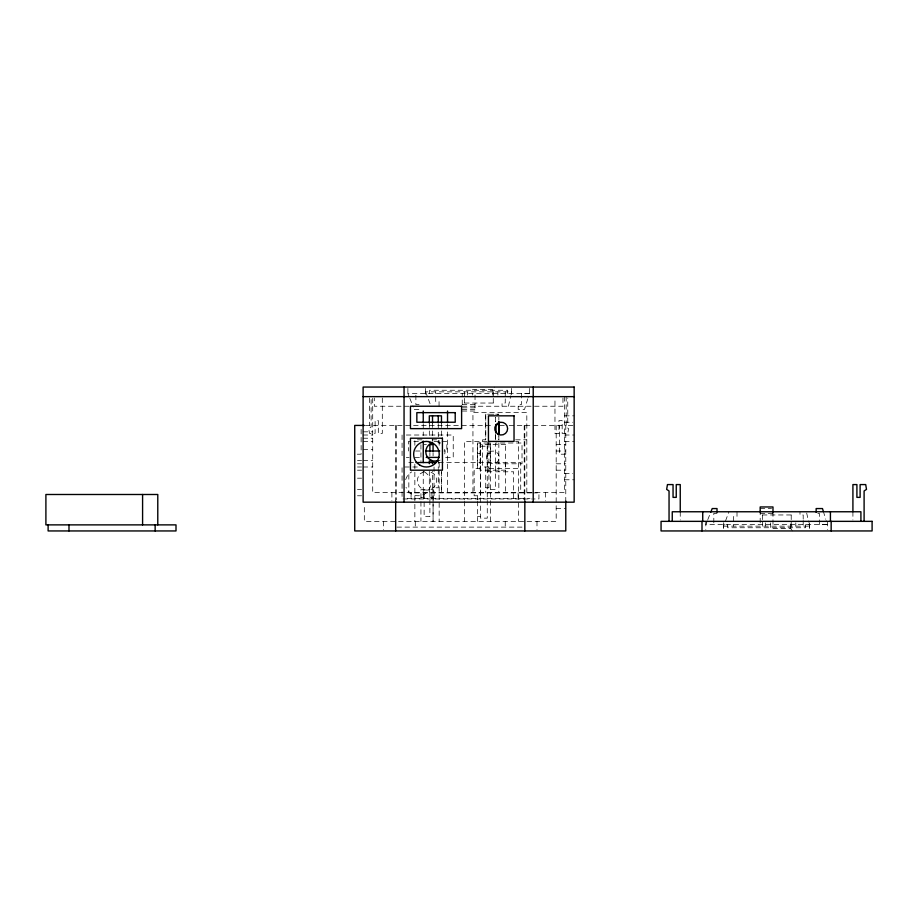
<?xml version="1.0" encoding="UTF-8"?>
<svg xmlns="http://www.w3.org/2000/svg" width="918" height="918" viewBox="0 0 918 918"><rect width="100%" height="100%" fill="white"/><g stroke="black" fill="none" stroke-linecap="round" stroke-linejoin="round"><path stroke-width="0.69" stroke-dasharray="4.59 3.44" d="M425.631 394.247L425.631 391.848L511.647 391.848L511.647 394.247M490.453 468.593L490.453 443.015L487.274 443.004L487.263 468.593L518.441 468.593M723.568 528.55L723.568 526.152L728.949 511.762M762.433 526.152L762.433 520.552M762.433 519.611L762.433 511.762M765.589 526.083L765.589 522.881M770.627 522.881L770.627 528.516L790.777 528.516L792.372 530.948M790.777 528.516L790.777 522.881M791.213 526.152L791.213 520.552M791.213 519.611L791.213 511.762M795.803 526.083L795.803 522.881M809.584 528.55L809.01 523.535M433.066 500.138L433.078 489.684L429.888 489.684L429.888 516.559L424.127 516.559L424.127 489.684L420.937 489.684L420.937 521.355M490.453 521.355L490.453 443.015L477.349 443.015L477.349 468.593L477.349 443.015L480.607 443.004L480.55 518.154L487.263 518.154L487.263 443.015M480.55 468.593L474.147 468.593L474.147 495.777L480.55 495.777L480.607 443.004M488.927 466.998L482.524 466.998L482.535 439.814L485.725 439.814L485.725 414.236L488.996 414.225M495.64 439.814L495.663 434.271M508.446 406.238L510.775 395.773M511.062 394.465L511.647 391.848M527.77 398.791L524.534 409.439L518.2 409.439L518.2 404.643L521.39 404.643L521.39 393.455L529.388 393.478L528.171 397.46M707.296 520.862L705.827 524.545L827.336 524.545L826.12 520.54M707.789 519.634L710.257 513.483M492.828 395.119L492.828 389.484L494.423 387.052M440.181 460.113L438.265 460.905L438.265 468.536M424.127 471.485L420.226 473.803A9.593 9.593 0 0 0 420.226 487.366C423.829 491.027 430.186 491.027 433.789 487.366A9.593 9.593 0 0 0 433.789 473.803L429.888 471.485M487.297 453.343L490.441 453.331M477.371 453.343L480.573 453.343M827.336 524.522L819.338 524.545L819.338 513.357L816.148 513.357M492.828 389.484L472.678 389.484L472.678 395.119M529.388 393.455L407.879 393.455L409.359 397.138M464.497 403.036L493.276 403.036M419.067 404.643L415.877 404.643L415.877 393.455M462.236 404.643L475.031 404.643M409.049 406.238L374.303 406.238L374.303 398.022M462.236 406.238L562.963 406.238L562.963 398.022M475.031 407.844L462.236 407.844L462.236 393.455M414.27 409.439L419.067 409.439M462.236 409.439L475.031 409.439M462.236 411.034L475.031 411.034L475.031 393.455M564.559 415.831L574.152 415.831M564.559 422.234L572.786 422.234M365.41 425.424L493.609 425.424M500.046 425.424L504.303 425.424M509.215 425.424L565.775 425.424L565.775 500.999M572.878 425.424L567.76 425.424L567.76 398.022M363.115 431.827L372.708 431.827M363.115 435.017L372.708 435.017M406.33 435.017L453.228 435.017L453.228 457.405L444.702 457.405M564.559 435.017L574.152 435.017M363.115 438.219L372.708 438.219M422.005 439.814L414.856 439.814L414.856 445.7M432.011 439.814L439.16 439.814L439.16 445.7M515.629 439.814L526.817 439.814M363.115 441.42L372.708 441.42M418.413 441.42L408.464 441.42L408.464 451.013M434.042 441.42L446.836 441.42L446.836 451.013L443.991 451.013M487.24 441.42L464.554 441.42L464.554 499.943M515.606 441.42L518.441 441.42L518.441 521.355M564.559 441.42L574.152 441.42M440.399 442.705L438.265 442.705L438.265 422.911M424.127 444.61L426.434 444.61M556.182 444.61L565.775 444.61M480.55 446.217L487.263 446.217M363.115 449.407L372.708 449.407M415.567 451.013L421.247 451.013M556.182 451.013L565.775 451.013M357.286 454.203L361.13 454.203L361.13 426.801M565.775 454.203L559.372 454.203L559.372 425.424M406.33 457.405L409.176 457.405M414.856 457.405L420.547 457.405M357.469 460.606L361.589 460.606M363.115 460.606L372.708 460.606M408.843 462.523L414.534 462.523M438.701 462.523L520.724 462.523L520.724 492.897M357.469 463.797L361.589 463.797M495.64 463.797L522.021 463.797L522.021 443.015L495.64 443.015L495.64 489.374L488.927 489.374L488.927 442.683M556.182 463.797L565.775 463.797M357.469 466.998L361.589 466.998M363.115 466.998L372.708 466.998M417.357 466.998L402.073 466.998L402.073 498.967L531.66 498.967M357.469 470.188L361.589 470.188M556.182 470.188L565.775 470.188M487.263 471.795L513.644 471.795L513.61 498.336M564.559 473.39L572.786 473.39M357.469 478.186L361.589 478.186M564.559 479.781L574.152 479.781M485.725 487.779L488.927 487.779M357.469 489.374L361.589 489.374M531.66 492.897L408.843 492.897L408.843 472.185M532.761 492.897L538.946 492.897L538.946 498.967L532.761 498.967M357.469 495.777L361.589 495.777M420.937 497.315L424.127 497.315M429.888 497.315L433.066 497.315M407.225 498.336L530.042 498.336M556.182 508.561L565.775 508.561M760.184 508.561L771.556 508.561M717.015 513.357L713.814 513.357L713.814 524.545M760.184 513.357L772.979 513.357M762.433 514.964L791.213 514.964M477.349 516.559L480.55 516.559M723.568 526.152L809.584 526.152M396.932 527.116L523.581 527.116M495.651 414.225L498.841 414.236L485.725 414.236L485.725 439.814M437.875 442.545L440.181 443.497M409.853 398.366L413.295 406.984M425.631 391.848L431.001 406.238M823.297 511.223L825.718 519.209M806.681 513.07L808.712 522.227M495.674 421.706L495.64 417.438L495.64 421.695M441.455 471.359L441.466 492.576L441.466 471.921M433.078 501.549L433.078 521.355L433.078 489.684M429.326 422.911L429.326 435.637M420.937 444.61L420.949 461.582M852.914 511.762L852.914 519.978M827.336 521.355L827.336 529.571M809.584 522.721L809.584 529.571M805.591 524.545L805.591 527.747L727.572 527.747L727.572 524.545M803.193 519.152L803.193 514.964L799.991 514.964L799.991 511.762M803.193 520.552L803.193 526.152M772.979 511.762L772.979 524.545M760.184 510.156L760.184 524.545M737.005 511.762L737.005 516.559L733.643 516.559L733.643 526.152M723.568 522.721L723.568 529.571M705.827 521.355L705.827 529.571M680.249 511.762L680.249 519.978M566.165 396.645L566.165 427.031L568.563 428.626L567.76 433.422L562.16 433.422L562.16 420.628L558.97 420.628L558.97 433.422L554.965 433.422L554.965 398.022M564.559 396.645L564.559 492.576L372.708 492.576L372.708 396.645M556.182 425.424L556.182 521.355L364.32 521.355L364.32 504.177M545.372 492.576L545.372 500.803M536.996 521.355L536.996 529.583M529.388 388.429L529.388 396.645M526.817 492.576L526.817 412.641L472.942 412.641L472.942 492.576M524.832 425.424L524.832 500.999M524.201 425.424L524.201 499.874M518.085 492.897L518.085 498.967M511.647 388.429L511.647 395.279M507.643 393.455L507.643 390.253L429.624 390.253L429.624 393.455M505.531 462.523L505.531 492.897M505.244 391.848L505.244 397.448M505.244 398.848L505.244 403.036L502.054 403.036L502.054 406.238M505.233 521.355L505.233 527.116M498.841 417.082L498.841 419.916M498.841 443.015L498.841 492.576M497.866 391.917L497.866 395.119M495.64 434.225L495.64 440.17M493.276 391.848L493.276 397.448M493.276 398.389L493.276 406.238M485.725 466.998L485.725 492.576M477.349 495.777L477.349 499.931M477.349 501.32L477.349 521.355M467.641 391.917L467.641 395.119M464.497 391.848L464.497 397.448M464.497 398.389L464.497 406.238M464.554 501.366L464.554 521.355M447.536 423.909L447.536 492.576M441.466 422.911L441.466 435.637M439.056 406.238L439.056 401.441L435.694 401.441L435.694 391.848M439.16 462.706L439.16 521.355M438.265 469.396L438.265 487.779L432.516 487.779L432.516 471.278M434.042 466.998L434.042 498.967M433.078 452.861L433.078 455.925M432.516 422.911L432.516 441.294M431.93 492.897L431.93 498.967M429.888 452.861L429.888 455.925M429.314 471.359L429.314 492.576M425.631 388.429L425.631 395.279M423.657 492.576L423.657 498.336M423.244 423.909L423.244 435.476M423.244 471.118L423.244 492.576M415.28 521.355L415.28 527.116M414.856 464.141L414.856 521.355M411.069 492.897L411.069 498.967M407.879 388.429L407.879 396.645M402.073 435.017L402.073 457.405M396.301 425.424L396.301 499.874M395.669 425.424L395.669 500.999M391.894 492.576L391.894 500.803M383.506 521.355L383.506 529.583M382.301 398.022L382.301 433.422L378.308 433.422L378.308 420.628L375.106 420.628L375.106 433.422L369.506 433.422L368.715 428.626L371.113 427.031L371.113 396.645M369.506 398.022L369.506 425.424M424.449 471.909A12.795 12.795 0 0 1 426.273 492.782A12.795 12.795 0 0 1 406.031 487.355M405.699 479.678A12.795 12.795 0 0 1 411.654 471.909M444.656 449.327A9.593 9.593 0 0 1 444.656 454.295M505.646 444.61L480.068 444.61L480.068 470.188L505.646 470.188L505.646 444.61M498.841 439.814L498.841 435.648L498.841 439.814M488.33 461.926A6.392 6.392 0 0 0 499.036 459.057A6.392 6.392 0 0 0 491.199 451.231A6.392 6.392 0 0 0 488.33 461.926"/><path stroke-width="1.38" d="M498.841 434.26L498.83 421.97M495.663 432.883L495.686 424.564L498.83 424.552M710.75 512.255L712.219 508.561L717.015 508.561L717.015 512.152M438.265 460.905L432.906 461.077L428.603 458.587A9.593 9.593 0 0 1 428.603 445.023L432.516 442.705L429.337 442.705M363.115 396.645L574.152 396.645M364.32 425.424L354.727 425.424L354.727 530.948L565.775 530.948L565.775 500.999M425.516 451.013L439.722 451.013M426.227 457.405L439.022 457.405M415.957 462.523L435.866 462.523M823.297 511.223L822.482 508.561L816.148 508.561L816.148 512.29M429.326 422.911L429.314 415.831L441.466 415.831L441.466 422.911M864.102 521.355L864.102 490.969L866.5 489.374L865.708 484.578L860.109 484.578L860.109 497.372L856.907 497.372L856.907 484.578L852.914 484.578L852.914 511.762M860.912 521.355L860.912 511.762L672.251 511.762L672.251 521.355M831.157 521.355L831.157 530.948M830.423 511.762L830.423 521.355M772.979 512.29L772.979 506.966L760.184 506.966L760.184 512.29M702.729 511.762L702.729 521.355M701.995 521.355L701.995 530.948M680.249 511.762L680.249 484.578L676.245 484.578L676.245 497.372L673.055 497.372L673.055 484.578L667.455 484.578L666.652 489.374L669.05 490.969L669.05 521.355M533.22 387.052L533.22 502.169M524.832 500.999L524.832 530.948M498.841 421.339L498.841 434.134M495.64 425.826L495.64 431.644M447.536 411.034L447.536 422.624M438.265 415.831L438.265 422.911M433.078 451.679L433.078 444.61L429.888 444.61L429.888 451.679M432.516 415.831L432.516 422.911M432.516 463.739L432.516 460.905L429.314 460.905L429.314 463.659M423.244 411.034L423.244 422.624M423.244 441.076L423.244 462.603M404.058 387.052L404.058 502.169M395.669 500.999L395.669 530.948M157.781 524.878L157.781 494.492L45.9 494.492L45.9 524.878L176.004 524.878L176.004 530.948L48.115 530.948L48.115 524.878M155.142 524.878L155.142 530.948M142.588 494.492L142.588 524.878M68.988 524.878L68.988 530.948M574.152 387.052L363.115 387.052L363.115 502.169L574.152 502.169L574.152 387.052M461.605 406.238L410.449 406.238L410.449 428.626L461.605 428.626L461.605 406.238M455.213 412.641L416.841 412.641L416.841 422.234L455.213 422.234L455.213 412.641M514.034 415.831L488.445 415.831L488.445 441.42L514.034 441.42L514.034 415.831M442.43 438.219L410.449 438.219L410.449 470.188L442.43 470.188L442.43 438.219M872.1 521.355L661.063 521.355L661.063 530.948L872.1 530.948L872.1 521.355M498.038 434.168A6.392 6.392 0 0 0 507.631 428.626A6.392 6.392 0 0 0 498.038 423.083A6.392 6.392 0 0 0 498.038 434.168M420.042 465.288A12.795 12.795 0 0 0 439.229 454.203A12.795 12.795 0 0 0 420.042 443.13A12.795 12.795 0 0 0 420.042 465.288"/></g></svg>
